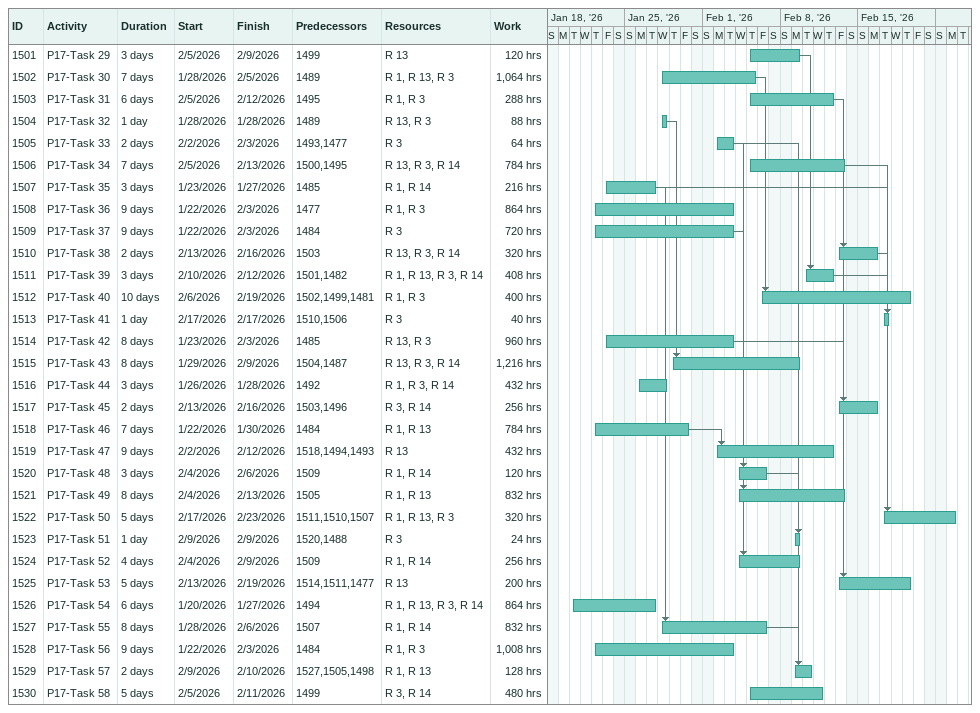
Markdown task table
| ID | Task | Duration | Start | Finish | Predecessors | Resources | Work (h) |
|---|---|---|---|---|---|---|---|
| 1501 | P17-Task 29 | 3d | 2026-02-05 | 2026-02-09 | 1499 | R 13 | 120 |
| 1502 | P17-Task 30 | 7d | 2026-01-28 | 2026-02-05 | 1489 | R 1, R 13, R 3 | 1064 |
| 1503 | P17-Task 31 | 6d | 2026-02-05 | 2026-02-12 | 1495 | R 1, R 3 | 288 |
| 1504 | P17-Task 32 | 1d | 2026-01-28 | 2026-01-28 | 1489 | R 13, R 3 | 88 |
| 1505 | P17-Task 33 | 2d | 2026-02-02 | 2026-02-03 | 1493, 1477 | R 3 | 64 |
| 1506 | P17-Task 34 | 7d | 2026-02-05 | 2026-02-13 | 1500, 1495 | R 13, R 3, R 14 | 784 |
| 1507 | P17-Task 35 | 3d | 2026-01-23 | 2026-01-27 | 1485 | R 1, R 14 | 216 |
| 1508 | P17-Task 36 | 9d | 2026-01-22 | 2026-02-03 | 1477 | R 1, R 3 | 864 |
| 1509 | P17-Task 37 | 9d | 2026-01-22 | 2026-02-03 | 1484 | R 3 | 720 |
| 1510 | P17-Task 38 | 2d | 2026-02-13 | 2026-02-16 | 1503 | R 13, R 3, R 14 | 320 |
| 1511 | P17-Task 39 | 3d | 2026-02-10 | 2026-02-12 | 1501, 1482 | R 1, R 13, R 3, R 14 | 408 |
| 1512 | P17-Task 40 | 10d | 2026-02-06 | 2026-02-19 | 1502, 1499, 1481 | R 1, R 3 | 400 |
| 1513 | P17-Task 41 | 1d | 2026-02-17 | 2026-02-17 | 1510, 1506 | R 3 | 40 |
| 1514 | P17-Task 42 | 8d | 2026-01-23 | 2026-02-03 | 1485 | R 13, R 3 | 960 |
| 1515 | P17-Task 43 | 8d | 2026-01-29 | 2026-02-09 | 1504, 1487 | R 13, R 3, R 14 | 1216 |
| 1516 | P17-Task 44 | 3d | 2026-01-26 | 2026-01-28 | 1492 | R 1, R 3, R 14 | 432 |
| 1517 | P17-Task 45 | 2d | 2026-02-13 | 2026-02-16 | 1503, 1496 | R 3, R 14 | 256 |
| 1518 | P17-Task 46 | 7d | 2026-01-22 | 2026-01-30 | 1484 | R 1, R 13 | 784 |
| 1519 | P17-Task 47 | 9d | 2026-02-02 | 2026-02-12 | 1518, 1494, 1493 | R 13 | 432 |
| 1520 | P17-Task 48 | 3d | 2026-02-04 | 2026-02-06 | 1509 | R 1, R 14 | 120 |
| 1521 | P17-Task 49 | 8d | 2026-02-04 | 2026-02-13 | 1505 | R 1, R 13 | 832 |
| 1522 | P17-Task 50 | 5d | 2026-02-17 | 2026-02-23 | 1511, 1510, 1507 | R 1, R 13, R 3 | 320 |
| 1523 | P17-Task 51 | 1d | 2026-02-09 | 2026-02-09 | 1520, 1488 | R 3 | 24 |
| 1524 | P17-Task 52 | 4d | 2026-02-04 | 2026-02-09 | 1509 | R 1, R 14 | 256 |
| 1525 | P17-Task 53 | 5d | 2026-02-13 | 2026-02-19 | 1514, 1511, 1477 | R 13 | 200 |
| 1526 | P17-Task 54 | 6d | 2026-01-20 | 2026-01-27 | 1494 | R 1, R 13, R 3, R 14 | 864 |
| 1527 | P17-Task 55 | 8d | 2026-01-28 | 2026-02-06 | 1507 | R 1, R 14 | 832 |
| 1528 | P17-Task 56 | 9d | 2026-01-22 | 2026-02-03 | 1484 | R 1, R 3 | 1008 |
| 1529 | P17-Task 57 | 2d | 2026-02-09 | 2026-02-10 | 1527, 1505, 1498 | R 1, R 13 | 128 |
| 1530 | P17-Task 58 | 5d | 2026-02-05 | 2026-02-11 | 1499 | R 3, R 14 | 480 |
